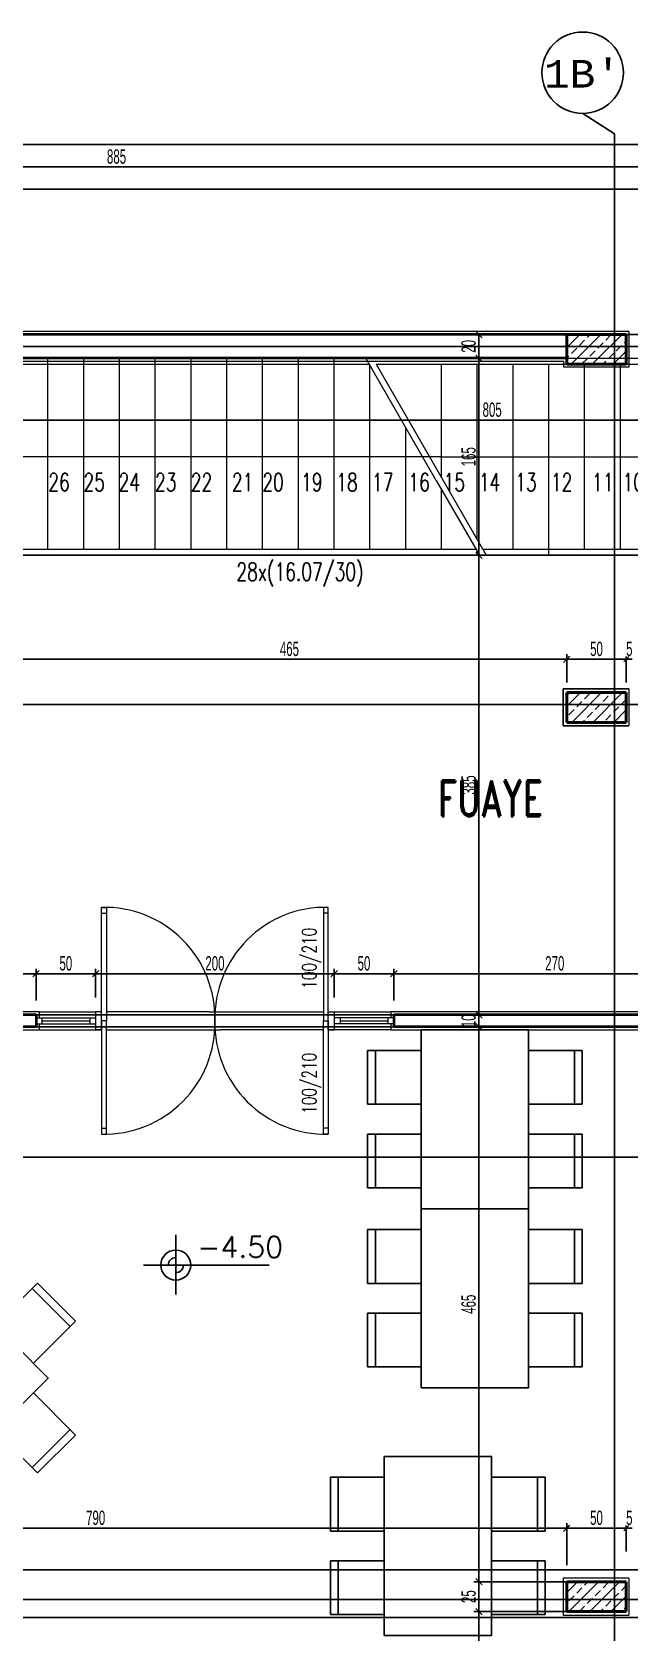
# Model space of a CAD drawing. Header units: inches. Extents: x -7543 to -822, y 102837 to 190349.
# Drawn here: x -835.5196 to -835.4194, y 102836.9701 to 102837.2384 of the extents above; entities that cross this region are included whole.
import ezdxf
from ezdxf.enums import TextEntityAlignment as Align

# ---------------------------------------------------------------- set-up
doc = ezdxf.new("R2010")
doc.units = ezdxf.units.IN
doc.header["$MEASUREMENT"] = 0
doc.linetypes.add('__ZG_T_P__9', pattern=[22, 1, -10, 1, -10])
doc.linetypes.add('DASHDOTX2', pattern=[2, 1, -0.5, 0, -0.5])
doc.layers.get('0').update_dxf_attribs({"lineweight": 25})
doc.layers.get('Defpoints').update_dxf_attribs({"lineweight": 25})
for name, color, linetype, lineweight in [('AKS', 1, 'Continuous', 25), ('ICOL', 55, 'Continuous', 25), ('KOLON', 2, 'Continuous', 40), ('SIVA', 150, 'Continuous', 15), ('TARAMA', 8, 'Continuous', 25), ('YAZI', 7, 'Continuous', 25)]:
    doc.layers.add(name, color=color, linetype=linetype, lineweight=lineweight)
for name, color, linetype, lineweight, true_color in [('DUVAR', 7, 'Continuous', 35, 0xfc4642), ('KAPI', 7, 'Continuous', 18, 0xffb360), ('MERDİVEN', 7, 'Continuous', 20, 0x16c244), ('TEFRİŞ', 7, 'Continuous', 25, 0x78462c)]:
    doc.layers.add(name, color=color, linetype=linetype, lineweight=lineweight, true_color=true_color)
doc.styles.add('ISIM', font='monos.ttf', dxfattribs={"width": 1.1, "height": 200})
doc.styles.add('OLCU', font='tromand.shx', dxfattribs={"width": 0.6, "height": 12})
doc.styles.add('st1', font='romandtw.shx', dxfattribs={"width": 0.7, "height": 40})
doc.styles.add('ÖLÇÜ', font='simplex.shx')

# ---------------------------------------------------------------- blocks, each defined once
blk = doc.blocks.new('D')
at = {"layer": 'ICOL'}
for p, q in [((2.828427124746668, 2.828427124748032), (-2.82842712474303, -2.828427124744394)), ((0, 3.000000000002046), (0, -25))]:
    blk.add_line(p, q, dxfattribs=at)
blk = doc.blocks.new('E')
at = {"layer": 'ICOL'}
for p, q in [((0, -3.000000000002046), (0, 25)), ((-2.828427124746668, -2.828427124748032), (2.82842712474303, 2.828427124744394))]:
    blk.add_line(p, q, dxfattribs=at)
blk = doc.blocks.new('_Oblique')
at = {"color": 0, "linetype": 'ByBlock', "lineweight": -2}
blk.add_line((-0.5, -0.5), (0.5, 0.5), dxfattribs=at)

msp = doc.modelspace()

# ---------------------------------------------------------------- linework, layer by layer
at = {"layer": 'AKS', "linetype": 'DASHDOTX2', "ltscale": 10}
for p, q in [((-835.4272092588694, 102837.2247074974), (-835.4218919987516, 102837.2213096623)), ((-835.4218919987516, 102836.7454060717), (-835.4218919987516, 102837.2213096623)), ((-835.1676684601663, 102837.1856850246), (-835.5878919987521, 102837.1856850246)), ((-835.1688033422307, 102837.1256839999), (-835.5888919987517, 102837.1256839999)), ((-836.0219041693524, 102836.9806839998), (-835.3608919987518, 102836.9806839998)), ((-835.1688033422307, 102836.9806839998), (-835.4962085477059, 102836.9806839998)), ((-835.1683529261418, 102836.9756839999), (-835.5938919987518, 102836.9756839999)), ((-835.1688033422307, 102836.9726839999), (-835.5938919987518, 102836.9726839999))]:
    msp.add_line(p, q, dxfattribs=at)
at = {"layer": 'AKS', "color": 0}
msp.add_circle((-835.4272092588694, 102837.2315330315), 0.006825534086962581, dxfattribs=at)
at = {"layer": 'Defpoints', "color": 6}
msp.add_line((-835.9513923788185, 102837.1876841657), (-835.2363920333095, 102837.1876841657), dxfattribs=at)
at = {"layer": 'Defpoints', "color": 3}
for p, q in [((-835.4445410062917, 102837.1506847762), (-835.5228919948208, 102837.1506847762)), ((-835.3948919982469, 102837.1506847762), (-835.4445410062917, 102837.1506847762)), ((-835.7088919987516, 102837.0736850246), (-835.5188919987513, 102837.0736850246)), ((-835.5188919987513, 102837.0716850246), (-835.7088919987516, 102837.0716850246)), ((-835.5188919987513, 102837.0736850246), (-835.4588919987514, 102837.0736850246)), ((-835.4588919987514, 102837.0716850246), (-835.5188919987513, 102837.0716850246)), ((-835.4588919987514, 102837.0736850246), (-835.4048919987513, 102837.0736850246)), ((-835.4128919987513, 102837.0716850246), (-835.4588919987514, 102837.0716850246))]:
    msp.add_line(p, q, dxfattribs=at)
at = {"layer": 'Defpoints'}
for p, q in [((-835.4588919987514, 102837.0736850246), (-835.5188919987513, 102837.0736850246)), ((-835.5188919987513, 102837.0716850246), (-835.4588919987514, 102837.0716850246))]:
    msp.add_line(p, q, dxfattribs=at)
at = {"layer": 'DUVAR'}
for p, q in [((-835.4298919987516, 102837.1876832723), (-835.5888919987515, 102837.1876839777)), ((-835.4298919987516, 102837.1836832723), (-835.5228919948207, 102837.1836836849)), ((-835.5188919987513, 102837.0736850246), (-835.7088919987516, 102837.0736850246)), ((-835.5188919987513, 102837.0716850246), (-835.7088919987516, 102837.0716850246)), ((-835.5188919987513, 102837.0736850246), (-835.5188919987513, 102837.0716850246)), ((-835.4048919987513, 102837.0736850246), (-835.4588919987514, 102837.0736850246)), ((-835.4588919987514, 102837.0736850246), (-835.4588919987514, 102837.0716850246)), ((-835.4128919987513, 102837.0716850246), (-835.4588919987514, 102837.0716850246))]:
    msp.add_line(p, q, dxfattribs=at)
at = {"layer": 'ICOL'}
for p, q in [((-835.9792359987517, 102837.2195339893), (-835.2085479987518, 102837.2195339893)), ((-835.4170479987517, 102837.2157433081), (-835.5937359987518, 102837.2157433081)), ((-835.2065479987515, 102837.2120293807), (-835.9812359641934, 102837.2120293807)), ((-835.4446103220777, 102837.1836850246), (-835.4446103220777, 102837.1876833074)), ((-835.4446103220777, 102837.1506847762), (-835.4446103220777, 102837.1836850246)), ((-835.5228919948207, 102837.1733345444), (-835.3618919987514, 102837.1733345444)), ((-835.4446103220777, 102837.0736850246), (-835.4446103220777, 102837.1506847762)), ((-835.5228919948208, 102837.1332552481), (-835.4298919987517, 102837.1332552481)), ((-835.4200479987517, 102837.1332552481), (-835.4297359987517, 102837.1332552481)), ((-835.4200479987517, 102837.1332552481), (-835.4202039987516, 102837.1332552481)), ((-835.4198919987516, 102837.1332552481), (-835.4188919987516, 102837.1332552481)), ((-835.7088919987516, 102837.0805632616), (-835.5188919987513, 102837.0805632616)), ((-835.5088919987513, 102837.0805632616), (-835.5188919987513, 102837.0805632616)), ((-835.4688919987514, 102837.0805632616), (-835.5088919987513, 102837.0805632616)), ((-835.4688919987514, 102837.0805632616), (-835.4588919987514, 102837.0805632616)), ((-835.4588919987514, 102837.0805632616), (-835.4048919987514, 102837.0805632616)), ((-835.4446103220777, 102837.0736850246), (-835.4446103220777, 102837.0747650246)), ((-835.4446103220777, 102837.0716850246), (-835.4446103220777, 102837.0736850246)), ((-835.4446103220777, 102837.0716850246), (-835.4446103220777, 102836.9786839999)), ((-835.4446103220777, 102837.0716850246), (-835.4446103220777, 102837.0706050246)), ((-835.825891999256, 102837.0498214228), (-835.4128919987513, 102837.0498214228)), ((-835.4954468324165, 102837.0368391163), (-835.4954468324165, 102837.0268354999)), ((-835.500872133155, 102837.031745187), (-835.4798074284021, 102837.031745187)), ((-835.5878919987517, 102836.9876516387), (-835.4298919987517, 102836.9876516387)), ((-835.4200479987518, 102836.9876516387), (-835.4297359987518, 102836.9876516387)), ((-835.4200479987518, 102836.9876516387), (-835.4202039987517, 102836.9876516387)), ((-835.4198919987517, 102836.9876516387), (-835.4188919987517, 102836.9876516387)), ((-835.4446103220777, 102836.9786839999), (-835.4446103220777, 102836.9736839999)), ((-835.4446103220777, 102836.9736839999), (-835.4446103220777, 102836.9316839999))]:
    msp.add_line(p, q, dxfattribs=at)
at = {"layer": 'ICOL', "color": 53}
for p, q in [((-835.4401909919434, 102837.1876833074), (-835.4454503220777, 102837.1876833074)), ((-835.4425325342769, 102837.1836850246), (-835.4454503220777, 102837.1836850246)), ((-835.4425325342769, 102837.1836850246), (-835.4454503220777, 102837.1836850246)), ((-835.4435991021337, 102837.1506847762), (-835.4454503220777, 102837.1506847762)), ((-835.4435991021337, 102837.1506847762), (-835.4454503220777, 102837.1506847762)), ((-835.4298919987517, 102837.1297666921), (-835.4298919987517, 102837.1340952481)), ((-835.5188919987513, 102837.0784850246), (-835.5188919987513, 102837.0814032616)), ((-835.5188919987513, 102837.0760850246), (-835.5188919987513, 102837.0814032616)), ((-835.5088919987513, 102837.0765850246), (-835.5088919987513, 102837.0814032616)), ((-835.5088919987513, 102837.0765850246), (-835.5088919987513, 102837.0814032616)), ((-835.4688919987514, 102837.0765850246), (-835.4688919987514, 102837.0814032616)), ((-835.4688919987514, 102837.0765850246), (-835.4688919987514, 102837.0814032616)), ((-835.4588919987514, 102837.0760850246), (-835.4588919987514, 102837.0814032616)), ((-835.4588919987514, 102837.0760850246), (-835.4588919987514, 102837.0814032616)), ((-835.4435991021337, 102837.0736850246), (-835.4454503220777, 102837.0736850246)), ((-835.4434068411705, 102837.0736850246), (-835.4437703220776, 102837.0736850246)), ((-835.4434068411705, 102837.0716850246), (-835.4437703220776, 102837.0716850246)), ((-835.4434068411705, 102837.0716850246), (-835.4437703220776, 102837.0716850246)), ((-835.4298919987517, 102836.9814538002), (-835.4298919987517, 102836.9884916387)), ((-835.4212919987517, 102836.9786839999), (-835.4454503220777, 102836.9786839999)), ((-835.4212919987517, 102836.9786839999), (-835.4454503220777, 102836.9786839999)), ((-835.4212919987517, 102836.9736839999), (-835.4454503220777, 102836.9736839999)), ((-835.4212919987517, 102836.9736839999), (-835.4454503220777, 102836.9736839999))]:
    msp.add_line(p, q, dxfattribs=at)
at = {"layer": 'ICOL'}
msp.add_circle((-835.4954468324165, 102837.031745187), 0.00252, dxfattribs=at)
for radius, start, end in [(0.001260000000003493, 90, 180), (0.001259999999991851, 270, 0)]:
    msp.add_arc((-835.4954468324165, 102837.031745187), radius, start, end, dxfattribs=at)
at = {"layer": 'KAPI'}
for p, q in [((-835.5078919987513, 102837.0726850246), (-835.5078919987513, 102837.0916850246)), ((-835.5078919987513, 102837.0916850246), (-835.5070919987513, 102837.0916850246)), ((-835.5078919987513, 102837.0906850246), (-835.5070919987513, 102837.0906850246)), ((-835.5070919987513, 102837.0916850246), (-835.5070919987513, 102837.0726850246)), ((-835.4698919987513, 102837.0916850246), (-835.4706919987514, 102837.0916850246)), ((-835.4706919987514, 102837.0916850246), (-835.4706919987514, 102837.0726850246)), ((-835.4698919987513, 102837.0906850246), (-835.4706919987514, 102837.0906850246)), ((-835.4698919987513, 102837.0726850246), (-835.4698919987513, 102837.0916850246)), ((-835.5188919987513, 102837.0731850246), (-835.5088919987513, 102837.0731850246)), ((-835.5188919987513, 102837.0721850246), (-835.5088919987513, 102837.0721850246)), ((-835.5183919987513, 102837.0741850246), (-835.5088919987513, 102837.0741850246)), ((-835.5178919987513, 102837.0731850246), (-835.5178919987513, 102837.0721850246)), ((-835.5178919987513, 102837.0726850246), (-835.5098919987513, 102837.0726850246)), ((-835.5098919987513, 102837.0731850246), (-835.5098919987513, 102837.0721850246)), ((-835.5088919987513, 102837.0741850246), (-835.5088919987513, 102837.0711850246)), ((-835.5078919987513, 102837.0741850246), (-835.5088919987513, 102837.0741850246)), ((-835.5078919987513, 102837.0711850246), (-835.5078919987513, 102837.0741850246)), ((-835.5070919987513, 102837.0736850246), (-835.5078919987513, 102837.0736850246)), ((-835.5070919987513, 102837.0726850246), (-835.5078919987513, 102837.0726850246)), ((-835.5078919987513, 102837.0726850246), (-835.5078919987513, 102837.0536850246)), ((-835.5070919987513, 102837.0726850246), (-835.5078919987513, 102837.0726850246)), ((-835.5070919987513, 102837.0716850246), (-835.5078919987513, 102837.0716850246)), ((-835.4898919987513, 102837.0741850246), (-835.5070919987513, 102837.0741850246)), ((-835.5070919987513, 102837.0536850246), (-835.5070919987513, 102837.0726850246)), ((-835.4898919987513, 102837.0741850246), (-835.4878919987514, 102837.0741850246)), ((-835.4878919987514, 102837.0741850246), (-835.4706919987514, 102837.0741850246)), ((-835.4706919987514, 102837.0736850246), (-835.4698919987513, 102837.0736850246)), ((-835.4706919987514, 102837.0726850246), (-835.4698919987513, 102837.0726850246)), ((-835.4706919987514, 102837.0536850246), (-835.4706919987514, 102837.0726850246)), ((-835.4706919987514, 102837.0726850246), (-835.4698919987513, 102837.0726850246)), ((-835.4706919987514, 102837.0716850246), (-835.4698919987513, 102837.0716850246)), ((-835.4698919987513, 102837.0711850246), (-835.4698919987513, 102837.0741850246)), ((-835.4698919987513, 102837.0741850246), (-835.4688919987514, 102837.0741850246)), ((-835.4698919987513, 102837.0726850246), (-835.4698919987513, 102837.0536850246)), ((-835.4688919987514, 102837.0741850246), (-835.4688919987514, 102837.0711850246)), ((-835.4688919987514, 102837.0741850246), (-835.4593919987514, 102837.0741850246)), ((-835.4588919987514, 102837.0731850246), (-835.4688919987514, 102837.0731850246)), ((-835.4588919987514, 102837.0721850246), (-835.4688919987514, 102837.0721850246)), ((-835.4678919987514, 102837.0731850246), (-835.4678919987514, 102837.0721850246)), ((-835.4678919987514, 102837.0726850246), (-835.4598919987513, 102837.0726850246)), ((-835.4598919987513, 102837.0731850246), (-835.4598919987513, 102837.0721850246)), ((-835.5183919987513, 102837.0711850246), (-835.5088919987513, 102837.0711850246)), ((-835.5088919987513, 102837.0711850246), (-835.5078919987513, 102837.0711850246)), ((-835.5078919987513, 102837.0711850246), (-835.5088919987513, 102837.0711850246)), ((-835.5070919987513, 102837.0711850246), (-835.4898919987513, 102837.0711850246)), ((-835.4898919987513, 102837.0711850246), (-835.4878919987514, 102837.0711850246)), ((-835.4706919987514, 102837.0711850246), (-835.4878919987514, 102837.0711850246)), ((-835.4688919987514, 102837.0711850246), (-835.4698919987513, 102837.0711850246)), ((-835.4698919987513, 102837.0711850246), (-835.4688919987514, 102837.0711850246)), ((-835.4593919987514, 102837.0711850246), (-835.4688919987514, 102837.0711850246)), ((-835.5078919987513, 102837.0546850246), (-835.5070919987513, 102837.0546850246)), ((-835.5078919987513, 102837.0536850246), (-835.5070919987513, 102837.0536850246)), ((-835.4698919987513, 102837.0546850246), (-835.4706919987514, 102837.0546850246)), ((-835.4698919987513, 102837.0536850246), (-835.4706919987514, 102837.0536850246))]:
    msp.add_line(p, q, dxfattribs=at)
for centre, radius, start, end in [((-835.5074334516817, 102837.0731435717), 0.01854712220763329, 358.5833117699736, 91.41668819081184), ((-835.4703505458209, 102837.0731435717), 0.01854712220760017, 88.58331180918816, 181.4166882300264), ((-835.5074334516817, 102837.0722264775), 0.01854712220763329, 268.5833118091882, 1.416688230026377), ((-835.4703505458209, 102837.0722264775), 0.01854712220760017, 178.5833117699736, 271.4166881908119)]:
    msp.add_arc(centre, radius, start, end, dxfattribs=at)
at = {"layer": 'KOLON'}
for p, q in [((-835.4298919987516, 102837.1826856746), (-835.4298919987516, 102837.1876856746)), ((-835.4298919987516, 102837.1876856746), (-835.4198919987516, 102837.1876856746)), ((-835.4198919987516, 102837.1876856746), (-835.4198919987516, 102837.1826856746)), ((-835.4198919987516, 102837.1826856746), (-835.4298919987516, 102837.1826856746)), ((-835.4298919987516, 102837.1226841785), (-835.4298919987516, 102837.1276841785)), ((-835.4298919987516, 102837.1276841785), (-835.4198919987516, 102837.1276841785)), ((-835.4298919987517, 102837.1226839999), (-835.4298919987517, 102837.1276839999)), ((-835.4298919987517, 102837.1276839999), (-835.4198919987517, 102837.1276839999)), ((-835.4198919987516, 102837.1276841785), (-835.4198919987516, 102837.1226841785)), ((-835.4198919987517, 102837.1276839999), (-835.4198919987517, 102837.1226839999)), ((-835.4198919987516, 102837.1226841785), (-835.4298919987516, 102837.1226841785)), ((-835.4198919987517, 102837.1226839999), (-835.4298919987517, 102837.1226839999)), ((-835.4298919987517, 102836.9736839999), (-835.4298919987517, 102836.9786839999)), ((-835.4298919987517, 102836.9786839999), (-835.4198919987517, 102836.9786839999)), ((-835.4198919987517, 102836.9786839999), (-835.4198919987517, 102836.9736839999)), ((-835.4198919987517, 102836.9736839999), (-835.4298919987517, 102836.9736839999))]:
    msp.add_line(p, q, dxfattribs=at)
at = {"layer": 'MERDİVEN', "linetype": '__ZG_T_P__9', "lineweight": 15}
for p, q in [((-835.5228920026798, 102837.1836850246), (-835.4635937086019, 102837.1836850246)), ((-835.5228920026798, 102837.1826850246), (-835.4630163583328, 102837.1826850246)), ((-835.5168920026798, 102837.1516847762), (-835.5168920026798, 102837.1836850246)), ((-835.5108920026797, 102837.1516847762), (-835.5108920026797, 102837.1836850246)), ((-835.5048920026798, 102837.1516847762), (-835.5048920026798, 102837.1836850246)), ((-835.4988920026798, 102837.1516847762), (-835.4988920026798, 102837.1836850246)), ((-835.4928920026798, 102837.1516847762), (-835.4928920026798, 102837.1836850246)), ((-835.4868920026797, 102837.1516847762), (-835.4868920026797, 102837.1836850246)), ((-835.4808920026798, 102837.1516847762), (-835.4808920026798, 102837.1836850246)), ((-835.4748920026798, 102837.1516847762), (-835.4748920026798, 102837.1836850246)), ((-835.4688920026798, 102837.1516847762), (-835.4688920026798, 102837.1836850246)), ((-835.4517580280835, 102837.1631850246), (-835.4635937086019, 102837.1836850246)), ((-835.4628920026797, 102837.1516847762), (-835.4628920026797, 102837.1826850246)), ((-835.4568920026798, 102837.1516847762), (-835.4568920026798, 102837.1720773295)), ((-835.4508920026798, 102837.1671849004), (-835.5228920026798, 102837.1671849004)), ((-835.4517580280835, 102837.1631850246), (-835.4445410062917, 102837.1506847762)), ((-835.4508920026798, 102837.1516847762), (-835.4508920026798, 102837.1616850246)), ((-835.5228920026798, 102837.1516847762), (-835.4451183565609, 102837.1516847762)), ((-835.5228920026798, 102837.1506847762), (-835.4445410062917, 102837.1506847762)), ((-835.4448920026798, 102837.1506847762), (-835.4448920026798, 102837.1512927198))]:
    msp.add_line(p, q, dxfattribs=at)
at = {"layer": 'MERDİVEN', "linetype": 'ByBlock', "lineweight": 15}
for p, q in [((-835.4624390080636, 102837.1836850246), (-835.362892002681, 102837.1836850246)), ((-835.4618616577943, 102837.1826850246), (-835.4433863057533, 102837.1506847762)), ((-835.4618616577944, 102837.1826850246), (-835.3638920026809, 102837.1826850246)), ((-835.4508920026798, 102837.1636850246), (-835.4508920026798, 102837.1826850246)), ((-835.4448920026798, 102837.1532927198), (-835.4448920026798, 102837.1826850246)), ((-835.4388920026797, 102837.1516847762), (-835.4388920026797, 102837.1826850246)), ((-835.4328920026798, 102837.1506847762), (-835.4328920026798, 102837.1826850246)), ((-835.4268920026798, 102837.1516847762), (-835.4268920026798, 102837.1826850246)), ((-835.4208920026798, 102837.1516847762), (-835.4208920026798, 102837.1826850246)), ((-835.4508920026798, 102837.1671849004), (-835.3788920004639, 102837.1671849004)), ((-835.4445410062917, 102837.1506847762), (-835.3948919982469, 102837.1506847762)), ((-835.4439636560226, 102837.1516847762), (-835.3938919982469, 102837.1516847762))]:
    msp.add_line(p, q, dxfattribs=at)
at = {"layer": 'SIVA'}
for p, q in [((-835.4194920342406, 102837.1881832262), (-835.5893919987518, 102837.1881839799)), ((-835.4194920342406, 102837.1881856746), (-835.4194920342406, 102837.1872856746)), ((-835.4194920342406, 102837.1881832262), (-835.4194920342405, 102837.1821856746)), ((-835.5223919948207, 102837.1831836827), (-835.4303919987517, 102837.1831832746)), ((-835.4303919987517, 102837.1821856746), (-835.4303919987517, 102837.1831832746)), ((-835.4194920342405, 102837.1821856746), (-835.4303919987517, 102837.1821856746)), ((-835.4304919987518, 102837.1220839999), (-835.4304919987517, 102837.1282839999)), ((-835.4304919987517, 102837.1282839999), (-835.4194919987517, 102837.1282839999)), ((-835.4194919987517, 102837.1282839999), (-835.4304919987517, 102837.1282839999)), ((-835.4304919987517, 102837.1282839999), (-835.4304919987517, 102837.1220839999)), ((-835.4194919987517, 102837.1282839999), (-835.4194919987517, 102837.1220839999)), ((-835.4194919987517, 102837.1220839999), (-835.4304919987518, 102837.1220839999)), ((-835.4304919987517, 102837.1220839999), (-835.4194919987517, 102837.1220839999)), ((-835.5183919987513, 102837.0741850246), (-835.7093919987516, 102837.0741850246)), ((-835.5183919987513, 102837.0741850246), (-835.5183919987513, 102837.0731850246)), ((-835.5183919987513, 102837.0721850246), (-835.5183919987513, 102837.0711850246)), ((-835.4048919987514, 102837.0741850246), (-835.4593919987514, 102837.0741850246)), ((-835.4593919987514, 102837.0741850246), (-835.4593919987514, 102837.0731850246)), ((-835.4593919987514, 102837.0721850246), (-835.4593919987514, 102837.0711850246)), ((-835.7093919987516, 102837.0711850246), (-835.5183919987513, 102837.0711850246)), ((-835.4593919987514, 102837.0711850246), (-835.4133919987513, 102837.0711850246)), ((-835.4304919987517, 102836.9792839999), (-835.4304919987517, 102836.9730839999)), ((-835.4194919987517, 102836.9792839999), (-835.4304919987517, 102836.9792839999)), ((-835.4194919987517, 102836.9792839999), (-835.4194919987517, 102836.9730839999)), ((-835.4304919987517, 102836.9730839999), (-835.4194919987517, 102836.9730839999))]:
    msp.add_line(p, q, dxfattribs=at)
at = {"layer": 'TARAMA'}
for p, q in [((-835.4298919987516, 102837.185478502), (-835.4276863350638, 102837.1876841657)), ((-835.429539649503, 102837.1875986182), (-835.4294541020197, 102837.1876841657)), ((-835.4281499422602, 102837.1836850246), (-835.4241508011578, 102837.1876841657)), ((-835.4264460573353, 102837.1871566765), (-835.4259185681137, 102837.1876841657)), ((-835.4246144083543, 102837.1836850246), (-835.4206152672518, 102837.1876841657)), ((-835.4233524651676, 102837.1867147347), (-835.4224685816911, 102837.1875986182)), ((-835.4290977077648, 102837.184505026), (-835.4282138242883, 102837.1853889095)), ((-835.42777188255, 102837.1858308513), (-835.4268879990735, 102837.1867147347)), ((-835.426004115597, 102837.1840630843), (-835.4251202321205, 102837.1849469678)), ((-835.4246782903823, 102837.1853889095), (-835.4237944069058, 102837.186272793)), ((-835.4228466414044, 102837.1836850246), (-835.4220266399528, 102837.184505026)), ((-835.4215846982146, 102837.1849469678), (-835.4207008147381, 102837.1858308513)), ((-835.4210788744484, 102837.1836850246), (-835.4198919987516, 102837.1848719003)), ((-835.4202588729999, 102837.186272793), (-835.4198919987516, 102837.1866396673)), ((-835.4298919987516, 102837.1837107351), (-835.429539649503, 102837.1840630843)), ((-835.4291492922771, 102837.1826856746), (-835.4281499422602, 102837.1836850246)), ((-835.4273299408118, 102837.1827372591), (-835.4264460573353, 102837.1836211426)), ((-835.4256137583711, 102837.1826856746), (-835.4246144083544, 102837.1836850246)), ((-835.4238459914211, 102837.1826856746), (-835.4233524651676, 102837.1831792008)), ((-835.4229105234293, 102837.1836211426), (-835.4228466414044, 102837.1836850246)), ((-835.4220782244652, 102837.1826856746), (-835.4210788744484, 102837.1836850246)), ((-835.4203104575153, 102837.1826856746), (-835.4202588729999, 102837.1827372591)), ((-835.4298919987517, 102837.1253744256), (-835.4275824245102, 102837.1276839999)), ((-835.4298919987517, 102837.1271421926), (-835.4293501914661, 102837.1276839999)), ((-835.4290467119775, 102837.1226841785), (-835.4240468906044, 102837.1276839999)), ((-835.4282138242883, 102837.1252848331), (-835.4273299408118, 102837.1261687166)), ((-835.4268879990735, 102837.1266106583), (-835.426004115597, 102837.1274945418)), ((-835.4255111780716, 102837.1226841785), (-835.4205113566984, 102837.1276839999)), ((-835.4251202321205, 102837.1248428914), (-835.4242363486441, 102837.1257267749)), ((-835.4237944069058, 102837.1261687166), (-835.4229105234293, 102837.1270526001)), ((-835.4224685816911, 102837.1274945418), (-835.4222791236543, 102837.1276839999)), ((-835.4220266399528, 102837.1244009497), (-835.4211427564763, 102837.1252848331)), ((-835.4207008147381, 102837.1257267749), (-835.4198919987517, 102837.1265355909)), ((-835.429539649503, 102837.1239590079), (-835.4286557660265, 102837.1248428914)), ((-835.4272789450275, 102837.1226841785), (-835.4268879990735, 102837.1230751244)), ((-835.4264460573353, 102837.1235170662), (-835.4255621738588, 102837.1244009497)), ((-835.4233524651676, 102837.1230751244), (-835.4224685816911, 102837.1239590079)), ((-835.4219756441657, 102837.1226841785), (-835.4198919987517, 102837.1247678239)), ((-835.4202078772157, 102837.1226841785), (-835.4198919987517, 102837.1230000569)), ((-835.4298919987517, 102836.9768820016), (-835.4280900004612, 102836.9786839999)), ((-835.4298919987517, 102836.9786497685), (-835.4298577674172, 102836.9786839999)), ((-835.4295544665554, 102836.9736839999), (-835.4245544665553, 102836.9786839999)), ((-835.4282138242883, 102836.9767924091), (-835.4273299408118, 102836.9776762926)), ((-835.4268879990735, 102836.9781182343), (-835.4263222335112, 102836.9786839999)), ((-835.4260189326494, 102836.9736839999), (-835.4210189326494, 102836.9786839999)), ((-835.4237944069058, 102836.9776762926), (-835.4229105234293, 102836.978560176)), ((-835.4207008147381, 102836.9772343508), (-835.4198919987517, 102836.9780431668)), ((-835.429539649503, 102836.9754665839), (-835.4286557660265, 102836.9763504673)), ((-835.4264460573353, 102836.9750246421), (-835.4255621738588, 102836.9759085256)), ((-835.4251202321205, 102836.9763504673), (-835.4242363486441, 102836.9772343508)), ((-835.4233524651676, 102836.9745827004), (-835.4224685816911, 102836.9754665839)), ((-835.4224833987435, 102836.9736839999), (-835.4198919987517, 102836.9762753999)), ((-835.4220266399528, 102836.9759085256), (-835.4211427564763, 102836.9767924091)), ((-835.42777188255, 102836.9736988169), (-835.4268879990735, 102836.9745827004)), ((-835.4242511656994, 102836.9736839999), (-835.4237944069058, 102836.9741407587)), ((-835.4207156317934, 102836.9736839999), (-835.4207008147381, 102836.9736988169)), ((-835.4202588729999, 102836.9741407587), (-835.4198919987517, 102836.9745076329))]:
    msp.add_line(p, q, dxfattribs=at)
at = {"layer": 'TEFRİŞ'}
for p, q in [((-835.4542723424604, 102837.0676850246), (-835.4632723424604, 102837.0676850246)), ((-835.4632723424604, 102837.0676850246), (-835.4632723424604, 102837.0586850246)), ((-835.4619785346099, 102837.0586850246), (-835.4619785346099, 102837.0676850246)), ((-835.4542723424604, 102837.0586850246), (-835.4542723424604, 102837.0676850246)), ((-835.4362723424604, 102837.0586850246), (-835.4362723424604, 102837.0676850246)), ((-835.4362723424604, 102837.0676850246), (-835.4272723424604, 102837.0676850246)), ((-835.4285661503109, 102837.0586850246), (-835.4285661503109, 102837.0676850246)), ((-835.4272723424604, 102837.0676850246), (-835.4272723424604, 102837.0586850246)), ((-835.4632723424604, 102837.0586850246), (-835.4542723424604, 102837.0586850246)), ((-835.4272723424604, 102837.0586850246), (-835.4362723424604, 102837.0586850246)), ((-835.4632723424604, 102837.0536850246), (-835.4542723424604, 102837.0536850246)), ((-835.4632723424604, 102837.0446850246), (-835.4632723424604, 102837.0536850246)), ((-835.4619785346099, 102837.0536850246), (-835.4619785346099, 102837.0446850246)), ((-835.4542723424604, 102837.0536850246), (-835.4542723424604, 102837.0446850246)), ((-835.4272723424604, 102837.0536850246), (-835.4362723424604, 102837.0536850246)), ((-835.4362723424604, 102837.0536850246), (-835.4362723424604, 102837.0446850246)), ((-835.4285661503109, 102837.0536850246), (-835.4285661503109, 102837.0446850246)), ((-835.4272723424604, 102837.0446850246), (-835.4272723424604, 102837.0536850246)), ((-835.4542723424604, 102837.0446850246), (-835.4632723424604, 102837.0446850246)), ((-835.4362723424604, 102837.0446850246), (-835.4272723424604, 102837.0446850246)), ((-835.4542723424604, 102837.0376850246), (-835.4632723424604, 102837.0376850246)), ((-835.4632723424604, 102837.0376850246), (-835.4632723424604, 102837.0286850246)), ((-835.4619785346099, 102837.0286850246), (-835.4619785346099, 102837.0376850246)), ((-835.4542723424604, 102837.0286850246), (-835.4542723424604, 102837.0376850246)), ((-835.4362723424604, 102837.0286850246), (-835.4362723424604, 102837.0376850246)), ((-835.4362723424604, 102837.0376850246), (-835.4272723424604, 102837.0376850246)), ((-835.4285661503109, 102837.0286850246), (-835.4285661503109, 102837.0376850246)), ((-835.4272723424604, 102837.0376850246), (-835.4272723424604, 102837.0286850246)), ((-835.4632723424604, 102837.0286850246), (-835.4542723424604, 102837.0286850246)), ((-835.4272723424604, 102837.0286850246), (-835.4362723424604, 102837.0286850246)), ((-835.4632723424604, 102837.0236850246), (-835.4542723424604, 102837.0236850246)), ((-835.4632723424604, 102837.0146850246), (-835.4632723424604, 102837.0236850246)), ((-835.4619785346099, 102837.0236850246), (-835.4619785346099, 102837.0146850246)), ((-835.4542723424604, 102837.0236850246), (-835.4542723424604, 102837.0146850246)), ((-835.4272723424604, 102837.0236850246), (-835.4362723424604, 102837.0236850246)), ((-835.4362723424604, 102837.0236850246), (-835.4362723424604, 102837.0146850246)), ((-835.4285661503109, 102837.0236850246), (-835.4285661503109, 102837.0146850246)), ((-835.4272723424604, 102837.0146850246), (-835.4272723424604, 102837.0236850246)), ((-835.4542723424604, 102837.0146850246), (-835.4632723424604, 102837.0146850246)), ((-835.4362723424604, 102837.0146850246), (-835.4272723424604, 102837.0146850246)), ((-835.4604876512745, 102836.9961850246), (-835.4694876512746, 102836.9961850246)), ((-835.4694876512746, 102836.9961850246), (-835.4694876512746, 102836.9871850246)), ((-835.468193843424, 102836.9871850246), (-835.468193843424, 102836.9961850246)), ((-835.4604876512745, 102836.9871850246), (-835.4604876512745, 102836.9961850246)), ((-835.4424876512745, 102836.9871850246), (-835.4424876512745, 102836.9961850246)), ((-835.4424876512745, 102836.9961850246), (-835.4334876512746, 102836.9961850246)), ((-835.4347814591251, 102836.9871850246), (-835.4347814591251, 102836.9961850246)), ((-835.4334876512746, 102836.9961850246), (-835.4334876512746, 102836.9871850246)), ((-835.4694876512746, 102836.9871850246), (-835.4604876512745, 102836.9871850246)), ((-835.4334876512746, 102836.9871850246), (-835.4424876512745, 102836.9871850246)), ((-835.4694876512746, 102836.9821850246), (-835.4604876512745, 102836.9821850246)), ((-835.4694876512746, 102836.9731850246), (-835.4694876512746, 102836.9821850246)), ((-835.468193843424, 102836.9821850246), (-835.468193843424, 102836.9731850246)), ((-835.4604876512745, 102836.9821850246), (-835.4604876512745, 102836.9731850246)), ((-835.4334876512746, 102836.9821850246), (-835.4424876512745, 102836.9821850246)), ((-835.4424876512745, 102836.9821850246), (-835.4424876512745, 102836.9731850246)), ((-835.4347814591251, 102836.9821850246), (-835.4347814591251, 102836.9731850246)), ((-835.4334876512746, 102836.9731850246), (-835.4334876512746, 102836.9821850246)), ((-835.4604876512745, 102836.9731850246), (-835.4694876512746, 102836.9731850246)), ((-835.4424876512745, 102836.9731850246), (-835.4334876512746, 102836.9731850246))]:
    msp.add_line(p, q, dxfattribs=at)
at = {"layer": 'TEFRİŞ', "ltscale": 20}
for p, q in [((-835.5186163494753, 102837.0287279032), (-835.5256874172873, 102837.0216568354)), ((-835.5122523884447, 102837.0223639422), (-835.5186163494753, 102837.0287279032)), ((-835.51953120978, 102837.0278130429), (-835.5131672487494, 102837.0214490819)), ((-835.5193234562565, 102837.0152928744), (-835.5122523884447, 102837.0223639422)), ((-835.5122523884447, 102837.0032720591), (-835.5193234562565, 102837.0103431269)), ((-835.5256874172873, 102837.0039791659), (-835.5186163494753, 102836.9969080981)), ((-835.5131672487494, 102837.0041869194), (-835.51953120978, 102836.9978229584)), ((-835.5186163494753, 102836.9969080981), (-835.5122523884447, 102837.0032720591))]:
    msp.add_line(p, q, dxfattribs=at)
at = {"layer": 'TEFRİŞ'}
for points in [[(-835.4542723424604, 102837.0711850246), (-835.4542723424604, 102837.0411850246), (-835.4362723424604, 102837.0411850246), (-835.4362723424604, 102837.0711850246), (-835.4542723424604, 102837.0711850246)], [(-835.4542723424604, 102837.0411850246), (-835.4542723424604, 102837.0111850246), (-835.4362723424604, 102837.0111850246), (-835.4362723424604, 102837.0411850246), (-835.4542723424604, 102837.0411850246)], [(-835.4604876512745, 102836.9996850246), (-835.4604876512745, 102836.9696850246), (-835.4424876512745, 102836.9696850246), (-835.4424876512745, 102836.9996850246), (-835.4604876512745, 102836.9996850246)]]:
    msp.add_lwpolyline(points, dxfattribs=at)
at = {"layer": 'TEFRİŞ', "ltscale": 20}
msp.add_lwpolyline([(-835.5281622910214, 102837.0015042921), (-835.5168485825225, 102837.0128180006), (-835.5281622910214, 102837.0241317091), (-835.5394759995204, 102837.0128180006), (-835.5281622910214, 102837.0015042921)], dxfattribs=at)

# ---------------------------------------------------------------- block references
at = {"layer": 'ICOL'}
for name, p, xscale, yscale, zscale, rotation in [('_Oblique', (-835.4446103220777, 102837.1876833074), 0.001080000001820736, 0.001080000001820736, 0.001080000001820736, 90), ('_Oblique', (-835.4446103220777, 102837.1836850246), 0.001080000001820736, 0.001080000001820736, 0.001080000001820736, 270), ('_Oblique', (-835.4446103220777, 102837.1836850246), 0.001080000001820736, 0.001080000001820736, 0.001080000001820736, 90), ('_Oblique', (-835.4446103220777, 102837.1506847762), 0.001080000001820736, 0.001080000001820736, 0.001080000001820736, 270), ('_Oblique', (-835.4446103220777, 102837.1506847762), 0.001080000001820736, 0.001080000001820736, 0.001080000001820736, 90), ('E', (-835.4298919987516, 102837.1332552481), 0.0001559999999471984, 0.0001559999999471984, 0.0001559999999471984, 180), ('_Oblique', (-835.5188919987513, 102837.0805632616), 0.001080000000001746, 0.001080000000001746, 0.001080000000001746, 180), ('_Oblique', (-835.5088919987513, 102837.0805632616), 0.001080000000001746, 0.001080000000001746, 0.001080000000001746, 180), ('_Oblique', (-835.4688919987514, 102837.0805632616), 0.001080000000001746, 0.001080000000001746, 0.001080000000001746, 180), ('_Oblique', (-835.4588919987514, 102837.0805632616), 0.001080000000001746, 0.001080000000001746, 0.001080000000001746, 180), ('_Oblique', (-835.4446103220777, 102837.0736850246), 0.001080000001820736, 0.001080000001820736, 0.001080000001820736, 270), ('_Oblique', (-835.4446103220777, 102837.0736850246), 0.001080000001820736, 0.001080000001820736, 0.001080000001820736, 270), ('_Oblique', (-835.4446103220777, 102837.0716850246), 0.001080000001820736, 0.001080000001820736, 0.001080000001820736, 90), ('_Oblique', (-835.4446103220777, 102837.0716850246), 0.001080000001820736, 0.001080000001820736, 0.001080000001820736, 90), ('E', (-835.4298919987517, 102836.9876516387), 0.0001559999999471984, 0.0001559999999471984, 0.0001559999999471984, 180), ('_Oblique', (-835.4446103220777, 102836.9786839999), 0.001080000001820736, 0.001080000001820736, 0.001080000001820736, 90), ('_Oblique', (-835.4446103220777, 102836.9786839999), 0.001080000001820736, 0.001080000001820736, 0.001080000001820736, 270), ('_Oblique', (-835.4446103220777, 102836.9736839999), 0.001080000001820736, 0.001080000001820736, 0.001080000001820736, 90), ('_Oblique', (-835.4446103220777, 102836.9736839999), 0.001080000001820736, 0.001080000001820736, 0.001080000001820736, 270)]:
    msp.add_blockref(name, p, dxfattribs=dict(at, xscale=xscale, yscale=yscale, zscale=zscale, rotation=rotation))
for name, p, xscale, yscale, zscale in [('_Oblique', (-835.4298919987517, 102837.1332552481), 0.001080000000001746, 0.001080000000001746, 0.001080000000001746), ('D', (-835.4198919987516, 102837.1332552481), 0.0001559999999471984, 0.0001559999999471984, 0.0001559999999471984), ('D', (-835.4198919987516, 102837.1332552481), 0.0001559999999471984, 0.0001559999999471984, 0.0001559999999471984), ('_Oblique', (-835.5188919987513, 102837.0805632616), 0.001080000000001746, 0.001080000000001746, 0.001080000000001746), ('_Oblique', (-835.5088919987513, 102837.0805632616), 0.001080000000001746, 0.001080000000001746, 0.001080000000001746), ('_Oblique', (-835.4688919987514, 102837.0805632616), 0.001080000000001746, 0.001080000000001746, 0.001080000000001746), ('_Oblique', (-835.4588919987514, 102837.0805632616), 0.001080000000001746, 0.001080000000001746, 0.001080000000001746), ('_Oblique', (-835.4298919987517, 102836.9876516387), 0.001080000000001746, 0.001080000000001746, 0.001080000000001746), ('D', (-835.4198919987517, 102836.9876516387), 0.0001559999999471984, 0.0001559999999471984, 0.0001559999999471984), ('D', (-835.4198919987517, 102836.9876516387), 0.0001559999999471984, 0.0001559999999471984, 0.0001559999999471984)]:
    msp.add_blockref(name, p, dxfattribs=dict(at, xscale=xscale, yscale=yscale, zscale=zscale))

# ---------------------------------------------------------------- texts
at = {"layer": 'AKS', "style": 'ISIM', "width": 1.1}
msp.add_text("1B'", height=0.004619999999999998, dxfattribs=at).set_placement((-835.4337131827135, 102837.2290520376))
at = {"layer": 'ICOL', "char_height": 0.0024, "attachment_point": 5, "style": 'OLCU'}
for s, insert in [('\\A1;885', (-835.5053919987517, 102837.2174713081)), ('\\A1;805', (-835.4423919967861, 102837.1750625444)), ('\\A1;465', (-835.4763919967862, 102837.1349832481)), ('\\A1;50', (-835.4248919987517, 102837.1349832481)), ('\\A1;5', (-835.4193919987516, 102837.1349832481)), ('\\A1;50', (-835.5138919987513, 102837.0822912616)), ('\\A1;200', (-835.4888919987513, 102837.0822912616)), ('\\A1;50', (-835.4638919987514, 102837.0822912616)), ('\\A1;270', (-835.4318919987513, 102837.0822912616)), ('\\A1;790', (-835.5088919987518, 102836.9893796387)), ('\\A1;50', (-835.4248919987517, 102836.9893796387)), ('\\A1;5', (-835.4193919987517, 102836.9893796387))]:
    msp.add_mtext(s, dxfattribs=dict(at, insert=insert))
at = {"layer": 'ICOL', "char_height": 0.0024, "attachment_point": 5, "rotation": 90, "style": 'OLCU'}
for s, insert in [('\\A1;20', (-835.4463383220777, 102837.185684166)), ('\\A1;165', (-835.4463383220777, 102837.1671849004)), ('\\A1;385', (-835.4463383220777, 102837.1121849004)), ('\\A1;10', (-835.4463383220777, 102837.0726850246)), ('\\A1;465', (-835.4463383220777, 102837.0251845122)), ('\\A1;25', (-835.4463383220777, 102836.9761839999))]:
    msp.add_mtext(s, dxfattribs=dict(at, insert=insert))
at = {"layer": 'ICOL', "style": 'ÖLÇÜ'}
msp.add_attdef('-4.50', text='%%p0.00', height=0.003500000000000001, dxfattribs=at).set_placement((-835.4846642799424, 102837.0330095128), align=Align.CENTER)
at = {"layer": 'KAPI', "style": 'st1', "width": 0.7}
for p in [(-835.4718806527164, 102837.078045068), (-835.4718806527164, 102837.0570849812)]:
    msp.add_text('100/210', height=0.0024, rotation=90, dxfattribs=at).set_placement(p)
at = {"layer": 'YAZI', "style": 'st1', "width": 0.7}
for s, height, p in [('26', 0.002999999999999999, (-835.5168353394067, 102837.1614216357)), ('25', 0.002999999999999999, (-835.5109353394067, 102837.1614216357)), ('24', 0.002999999999999999, (-835.5050353394067, 102837.1614216357)), ('23', 0.002999999999999999, (-835.4989353394068, 102837.1614216357)), ('22', 0.002999999999999999, (-835.4929353394068, 102837.1614216357)), ('21', 0.002999999999999999, (-835.4860353394067, 102837.1614216357)), ('20', 0.002999999999999999, (-835.4809353394068, 102837.1614216357)), ('19', 0.002999999999999999, (-835.4744353394067, 102837.1614216357)), ('18', 0.002999999999999999, (-835.4685353394068, 102837.1614216357)), ('17', 0.002999999999999999, (-835.4625353394067, 102837.1614216357)), ('16', 0.002999999999999999, (-835.4564353394068, 102837.1614216357)), ('15', 0.002999999999999999, (-835.4505353394068, 102837.1614216357)), ('14', 0.002999999999999999, (-835.4446353394068, 102837.1614216357)), ('13', 0.002999999999999999, (-835.4385353394068, 102837.1614216357)), ('12', 0.002999999999999999, (-835.4325353394067, 102837.1614216357)), ('11', 0.002999999999999999, (-835.4256353394068, 102837.1614216357)), ('10', 0.002999999999999999, (-835.4205353394068, 102837.1614216357)), ('28x(16.07/30)', 0.002999999999999999, (-835.4852933741034, 102837.1464231597)), ('FUAYE', 0.006, (-835.4514851388662, 102837.106959861))]:
    msp.add_text(s, height=height, dxfattribs=at).set_placement(p)

doc.saveas('drawing.dxf')
